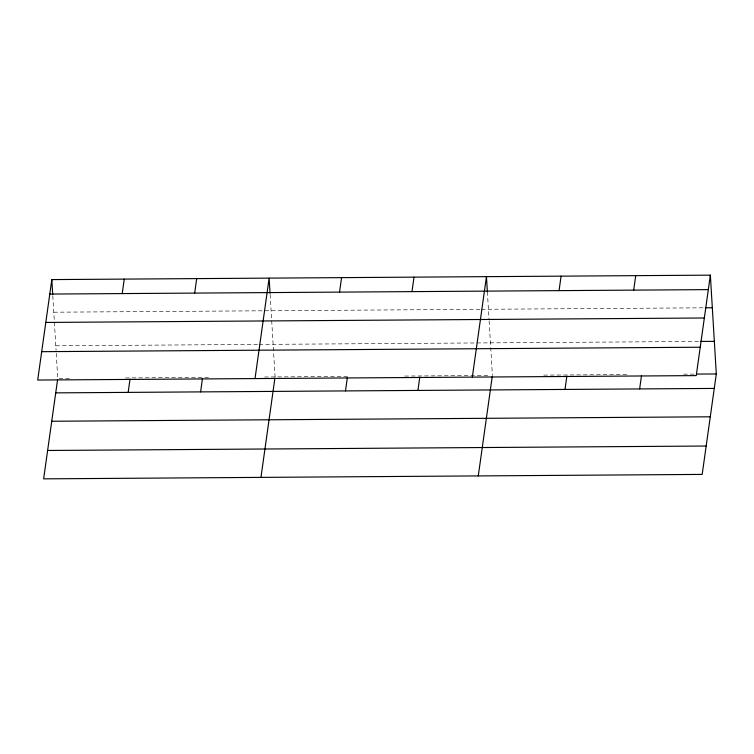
<?xml version="1.0" encoding="UTF-8"?>
<svg xmlns="http://www.w3.org/2000/svg" width="754" height="754" viewBox="0 0 754 754"><rect width="100%" height="100%" fill="white"/><g stroke="black" fill="none" stroke-linecap="round" stroke-linejoin="round"><path stroke-width="0.57" stroke-dasharray="3.77 2.83" d="M53.779 312.203L480.241 309.319M481.41 309.31L704.161 307.811M55.796 345.794L257.925 344.427M259.093 344.418L699.184 341.449M69.443 378.32L57.756 378.395L56.145 351.618M125.522 377.942L208.481 377.377M264.56 377L347.519 376.444M404.766 376.058L487.725 375.492M543.709 375.115L627.667 374.549M683.652 374.173L694.142 374.097M487.367 291.798L489.044 319.687M489.11 320.846L490.647 346.35M490.713 347.519L492.4 375.464M270.121 294.428L275.078 376.934M52.799 295.898L56.079 350.45"/><path stroke-width="1.13" d="M51.819 279.593L37.7 380.044L696.244 375.605L710.362 275.144L51.819 279.593L52.723 294.729M57.606 379.516L43.638 478.856L702.181 474.407L716.3 373.956L710.362 275.144M122.223 293.579L124.259 279.103M128.161 392.382L130.037 379.026M194.664 293.089L196.7 278.612M200.602 391.892L202.477 378.536M255.022 378.583L269.14 278.122L270.045 293.268M260.959 477.386L274.918 378.046M339.545 292.109L341.581 277.642M345.483 390.911L347.358 377.556M411.986 291.619L414.012 277.152M417.923 390.431L419.799 377.066M472.334 377.113L486.453 276.661L487.367 291.798M478.281 475.915L492.239 376.576M559.053 290.629L561.089 276.152M565 389.432L566.876 376.076M633.69 290.13L635.726 275.653M639.628 388.932L641.513 375.567M49.783 294.069L708.326 289.621M705.32 307.802L712.323 307.755M45.796 322.439L704.34 317.99M700.343 341.439L714.34 341.345M41.687 351.675L700.23 347.226M696.479 374.088L716.3 373.956M55.721 392.872L714.264 388.423M51.734 421.25L710.277 416.802M47.625 450.477L706.168 446.029"/></g></svg>
